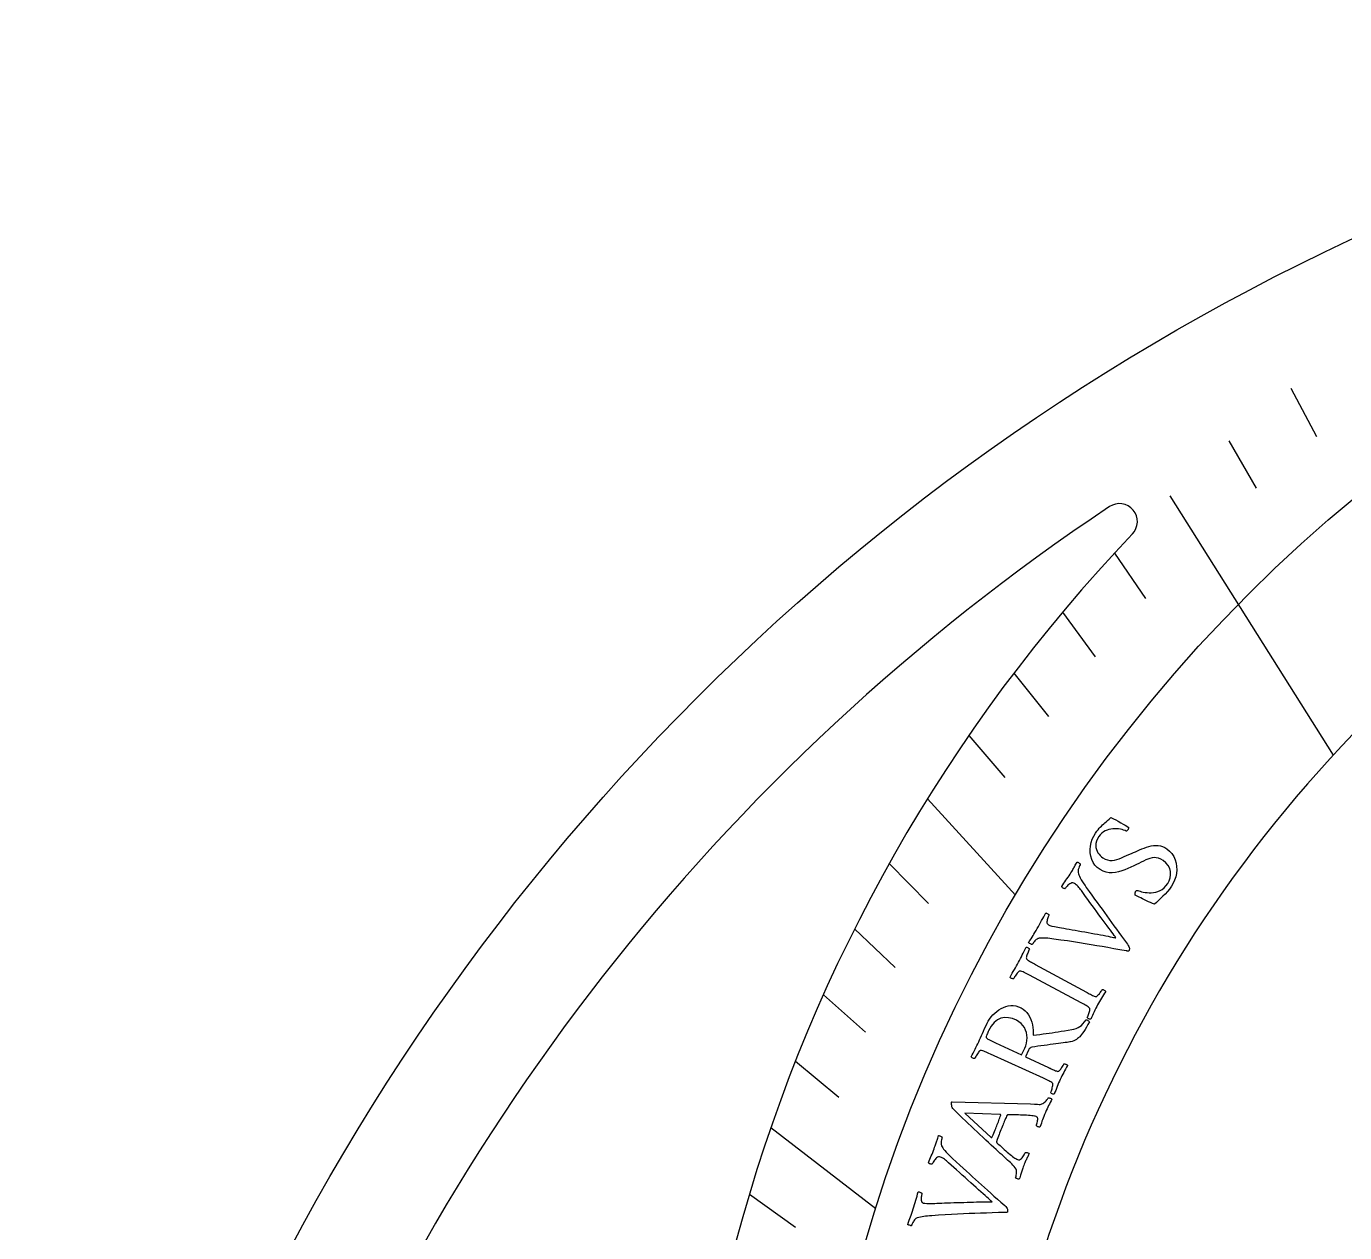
# Model space of a CAD drawing. Header units: millimetres. Extents: x -31.9 to 31.9, y -31.9 to 31.9.
# Drawn here: x -31.9 to -13.54, y 15.1 to 31.9 of the extents above; entities that cross this region are included whole.
import ezdxf

# ---------------------------------------------------------------- set-up
doc = ezdxf.new("R2010")
doc.units = ezdxf.units.MM
for name, color, linetype in [('CUT_INNER', 6, 'Continuous'), ('CUT_OUTER', 1, 'Continuous'), ('ENGRAVE', 7, 'Continuous'), ('ENGRAVE_FINE', 8, 'Continuous'), ('TEXT', 5, 'Continuous')]:
    doc.layers.add(name, color=color, linetype=linetype)

msp = doc.modelspace()

# ---------------------------------------------------------------- linework, layer by layer
at = {"layer": 'CUT_INNER'}
for centre, radius, start, end in [((-0.0001, 9.1157), 18.6372, 92.76605, 185.19405), ((-0.0001, 0), 30.3049, 123.70776, 268.30801), ((-16.6798, 25.0017), 0.25, 316.28629, 123.57422), ((-0.0001, 9.1157), 22.7843, 136.39718, 247.61354)]:
    msp.add_arc(centre, radius, start, end, dxfattribs=at)
at = {"layer": 'CUT_OUTER'}
msp.add_circle((0, -0.0001), 31.9, dxfattribs=at)
at = {"layer": 'ENGRAVE'}
for points in [[(-15.9761, 25.3603), (-13.7015, 21.7497)], [(-19.3539, 21.1387), (-18.1283, 19.8001)], [(-21.5339, 16.56), (-20.0713, 15.4352)]]:
    msp.add_lwpolyline(points, dxfattribs=at)
msp.add_circle((0, 9.1156), 21.0426, dxfattribs=at)
at = {"layer": 'ENGRAVE_FINE'}
for points in [[(-14.2937, 26.8587), (-13.9364, 26.1874)], [(-15.1577, 26.1265), (-14.7751, 25.467)], [(-16.7478, 24.5636), (-16.3158, 23.93)], [(-17.4719, 23.7396), (-17.0159, 23.1202)], [(-18.1477, 22.892), (-17.6684, 22.2874)], [(-18.7751, 22.0239), (-18.273, 21.435)], [(-19.8844, 20.2394), (-19.3386, 19.6839)], [(-20.367, 19.3291), (-19.8003, 18.7913)], [(-20.8022, 18.4106), (-20.2153, 17.8912)], [(-21.1909, 17.4867), (-20.5845, 16.9864)], [(-21.8324, 15.6327), (-21.1893, 15.1722)]]:
    msp.add_lwpolyline(points, dxfattribs=at)
at = {"layer": 'TEXT'}
for points in [[(-17.0108, 20.6628), (-16.9934, 20.6877), (-16.9767, 20.7098), (-16.9609, 20.7292), (-16.9458, 20.7459), (-16.9308, 20.7612), (-16.9151, 20.7763), (-16.8988, 20.7912), (-16.8819, 20.806), (-16.8636, 20.8216), (-16.8433, 20.8392), (-16.8212, 20.8586), (-16.797, 20.8799), (-16.7631, 20.8632), (-16.729, 20.8455), (-16.6948, 20.827), (-16.6604, 20.8077), (-16.6282, 20.789), (-16.6005, 20.7727), (-16.5773, 20.7588), (-16.5585, 20.7472), (-16.5548, 20.7444), (-16.5529, 20.7402), (-16.5528, 20.7345), (-16.5546, 20.7272), (-16.5572, 20.7197), (-16.5599, 20.7132), (-16.5627, 20.7076), (-16.5656, 20.703), (-16.5698, 20.6979), (-16.5744, 20.6939), (-16.5793, 20.691), (-16.5846, 20.6894), (-16.6014, 20.6974), (-16.6205, 20.7046), (-16.6419, 20.7109), (-16.6658, 20.7165), (-16.6911, 20.7207), (-16.7171, 20.723), (-16.7439, 20.7234), (-16.7713, 20.722), (-16.7988, 20.7184), (-16.8258, 20.7122), (-16.8524, 20.7035), (-16.8784, 20.6922), (-16.9032, 20.678), (-16.9259, 20.6603), (-16.9467, 20.6393), (-16.9654, 20.6148), (-16.9853, 20.5817), (-16.9993, 20.5498), (-17.0074, 20.5192), (-17.0095, 20.4899), (-17.007, 20.4621), (-17.0009, 20.4359), (-16.9914, 20.4115), (-16.9784, 20.3887), (-16.963, 20.3679), (-16.9465, 20.3493), (-16.9287, 20.333), (-16.9098, 20.3189), (-16.8779, 20.3009), (-16.8459, 20.2889), (-16.8136, 20.283), (-16.7812, 20.283), (-16.7485, 20.2876), (-16.7156, 20.2952), (-16.6823, 20.3058), (-16.6487, 20.3194), (-16.6148, 20.3345), (-16.5807, 20.3495), (-16.5462, 20.3644), (-16.5115, 20.3792), (-16.4853, 20.3909), (-16.4578, 20.4032), (-16.429, 20.416), (-16.3989, 20.4294), (-16.3678, 20.4425), (-16.3363, 20.4546), (-16.3042, 20.4657), (-16.2716, 20.4758), (-16.2388, 20.4838), (-16.2061, 20.4888), (-16.1735, 20.4909), (-16.1411, 20.49), (-16.1092, 20.4853), (-16.0782, 20.4762), (-16.0482, 20.4626), (-16.019, 20.4445), (-15.9801, 20.4125), (-15.9477, 20.3765), (-15.922, 20.3365), (-15.9027, 20.2924), (-15.8897, 20.246), (-15.8825, 20.1988), (-15.8811, 20.1508), (-15.8855, 20.102), (-15.8954, 20.0538), (-15.9104, 20.0077), (-15.9305, 19.9635), (-15.9559, 19.9213), (-15.983, 19.8835), (-16.0118, 19.8478), (-16.0424, 19.8143), (-16.0746, 19.7828), (-16.1066, 19.7531), (-16.1365, 19.7246), (-16.1642, 19.6974), (-16.1899, 19.6715), (-16.2171, 19.6825), (-16.2449, 19.6944), (-16.2734, 19.7071), (-16.3024, 19.7206), (-16.3309, 19.7342), (-16.3574, 19.7471), (-16.3821, 19.7594), (-16.4048, 19.771), (-16.4245, 19.7812), (-16.44, 19.7895), (-16.4512, 19.7957), (-16.4583, 19.7999), (-16.4595, 19.8067), (-16.4601, 19.8136), (-16.4603, 19.8206), (-16.46, 19.8277), (-16.459, 19.8347), (-16.4572, 19.8414), (-16.4546, 19.8477), (-16.4513, 19.8536), (-16.446, 19.8596), (-16.4399, 19.863), (-16.4328, 19.8638), (-16.4248, 19.8619), (-16.4103, 19.8568), (-16.3927, 19.8517), (-16.3722, 19.8464), (-16.3486, 19.8411), (-16.3228, 19.8365), (-16.2955, 19.8334), (-16.2667, 19.832), (-16.2363, 19.8322), (-16.2054, 19.8348), (-16.1748, 19.8407), (-16.1444, 19.8499), (-16.1143, 19.8624), (-16.0852, 19.8791), (-16.0576, 19.9011), (-16.0316, 19.9282), (-16.0071, 19.9606), (-15.9857, 19.999), (-15.9722, 20.0392), (-15.9666, 20.0814), (-15.9688, 20.1257), (-15.9799, 20.1692), (-16.0009, 20.2094), (-16.0317, 20.2463), (-16.0724, 20.2798), (-16.1048, 20.2995), (-16.1361, 20.313), (-16.1664, 20.3203), (-16.1957, 20.3213), (-16.2247, 20.3177), (-16.254, 20.3109), (-16.2836, 20.3011), (-16.3135, 20.2881), (-16.3441, 20.2732), (-16.3757, 20.2576), (-16.4083, 20.2413), (-16.4419, 20.2243), (-16.4808, 20.2061), (-16.5209, 20.1879), (-16.5622, 20.1696), (-16.6048, 20.1514), (-16.6482, 20.135), (-16.6917, 20.1223), (-16.7355, 20.1134), (-16.7795, 20.1083), (-16.8232, 20.1087), (-16.8659, 20.1164), (-16.9075, 20.1314), (-16.9481, 20.1538), (-16.9874, 20.1836), (-17.0201, 20.2173), (-17.0463, 20.2551), (-17.0658, 20.297), (-17.079, 20.3415), (-17.0862, 20.3873), (-17.0874, 20.4343), (-17.0826, 20.4824), (-17.0723, 20.5302), (-17.0569, 20.5763), (-17.0364, 20.6205), (-17.0108, 20.6628)], [(-17.8232, 19.3331), (-17.8072, 19.3613), (-17.7918, 19.3892), (-17.7768, 19.4168), (-17.7624, 19.4442), (-17.7483, 19.4712), (-17.7341, 19.498), (-17.72, 19.5245), (-17.7058, 19.5506), (-17.7007, 19.5497), (-17.6945, 19.5472), (-17.6869, 19.5433), (-17.6781, 19.5379), (-17.67, 19.5321), (-17.6644, 19.5271), (-17.6613, 19.5229), (-17.6607, 19.5194), (-17.6632, 19.5145), (-17.6665, 19.5071), (-17.6706, 19.4971), (-17.6756, 19.4844), (-17.6804, 19.4703), (-17.6842, 19.4561), (-17.687, 19.4417), (-17.6887, 19.4272), (-17.6882, 19.4135), (-17.6845, 19.4018), (-17.6776, 19.392), (-17.6674, 19.3842), (-17.6491, 19.3762), (-17.6214, 19.368), (-17.5842, 19.3596), (-17.5376, 19.3508), (-17.5131, 19.3466), (-17.4849, 19.3419), (-17.4529, 19.3365), (-17.4171, 19.3304), (-17.3786, 19.3239), (-17.3382, 19.3169), (-17.2959, 19.3094), (-17.2517, 19.3015), (-17.2066, 19.2934), (-17.1614, 19.2853), (-17.1162, 19.2773), (-17.071, 19.2693), (-17.0266, 19.2614), (-16.9842, 19.2537), (-16.9436, 19.2462), (-16.9049, 19.2389), (-16.8688, 19.232), (-16.8362, 19.2256), (-16.8071, 19.2199), (-16.7814, 19.2149), (-16.7602, 19.2107), (-16.7444, 19.2077), (-16.7341, 19.2058), (-16.7292, 19.205), (-16.7334, 19.211), (-16.7411, 19.2218), (-16.7523, 19.2372), (-16.7672, 19.2574), (-16.7849, 19.2815), (-16.805, 19.3086), (-16.8273, 19.3387), (-16.852, 19.3718), (-16.8784, 19.4074), (-16.9062, 19.4448), (-16.9351, 19.4841), (-16.9654, 19.5253), (-16.9963, 19.5676), (-17.0275, 19.6103), (-17.0588, 19.6534), (-17.0902, 19.6969), (-17.1213, 19.7399), (-17.1514, 19.7817), (-17.1805, 19.8222), (-17.2087, 19.8615), (-17.2194, 19.8762), (-17.2307, 19.8908), (-17.2428, 19.9051), (-17.2555, 19.9194), (-17.2682, 19.9326), (-17.2804, 19.9439), (-17.292, 19.9535), (-17.3031, 19.9611), (-17.3164, 19.9675), (-17.3299, 19.9698), (-17.3435, 19.9683), (-17.3574, 19.9627), (-17.3709, 19.9547), (-17.3836, 19.9456), (-17.3956, 19.9353), (-17.4068, 19.924), (-17.4167, 19.913), (-17.4246, 19.9036), (-17.4307, 19.8959), (-17.4349, 19.8899), (-17.4394, 19.8885), (-17.4453, 19.8892), (-17.4527, 19.8919), (-17.4616, 19.8968), (-17.4701, 19.9026), (-17.4765, 19.9084), (-17.4808, 19.9141), (-17.483, 19.9196), (-17.4678, 19.9422), (-17.4529, 19.9641), (-17.4383, 19.9852), (-17.4239, 20.0055), (-17.4096, 20.026), (-17.3952, 20.0472), (-17.3807, 20.0693), (-17.366, 20.0922), (-17.3541, 20.111), (-17.3437, 20.1279), (-17.3346, 20.1427), (-17.3269, 20.1556), (-17.32, 20.1675), (-17.3132, 20.1793), (-17.3066, 20.1911), (-17.3002, 20.2028), (-17.2935, 20.2151), (-17.2859, 20.2288), (-17.2774, 20.2437), (-17.2682, 20.2599), (-17.2631, 20.2586), (-17.2569, 20.2557), (-17.2495, 20.251), (-17.2408, 20.2446), (-17.2328, 20.2381), (-17.2274, 20.233), (-17.2246, 20.2292), (-17.2244, 20.2268), (-17.2283, 20.2197), (-17.2332, 20.2086), (-17.2393, 20.1935), (-17.2465, 20.1744), (-17.2526, 20.1536), (-17.2554, 20.1333), (-17.255, 20.1135), (-17.2513, 20.0942), (-17.2463, 20.0793), (-17.2377, 20.0606), (-17.2257, 20.038), (-17.2101, 20.0116), (-17.1928, 19.9838), (-17.1755, 19.9571), (-17.1582, 19.9315), (-17.141, 19.907), (-17.1008, 19.8504), (-17.0623, 19.7963), (-17.0253, 19.7447), (-16.9899, 19.6956), (-16.9556, 19.6481), (-16.9219, 19.6014), (-16.8889, 19.5555), (-16.8564, 19.5104), (-16.8239, 19.4654), (-16.7907, 19.4196), (-16.7568, 19.3731), (-16.7222, 19.3258), (-16.6862, 19.2769), (-16.6485, 19.2253), (-16.6088, 19.171), (-16.5673, 19.1141), (-16.5568, 19.0985), (-16.5489, 19.0842), (-16.5437, 19.071), (-16.5412, 19.0591), (-16.5408, 19.0482), (-16.5419, 19.038), (-16.5445, 19.0286), (-16.5487, 19.02), (-16.5508, 19.018), (-16.5541, 19.0171), (-16.5587, 19.0172), (-16.5645, 19.0183), (-16.5706, 19.0197), (-16.5759, 19.0206), (-16.5805, 19.0211), (-16.5844, 19.0212), (-16.6721, 19.0372), (-16.757, 19.0524), (-16.839, 19.067), (-16.9181, 19.0808), (-16.9961, 19.0942), (-17.0749, 19.1075), (-17.1543, 19.1207), (-17.2345, 19.1338), (-17.3173, 19.1468), (-17.4044, 19.16), (-17.496, 19.1733), (-17.5919, 19.1866), (-17.6214, 19.1907), (-17.6495, 19.1942), (-17.6762, 19.197), (-17.7017, 19.1992), (-17.7262, 19.2006), (-17.7502, 19.2009), (-17.7737, 19.2001), (-17.7966, 19.1983), (-17.8061, 19.1966), (-17.8159, 19.1929), (-17.8261, 19.187), (-17.8367, 19.1789), (-17.8471, 19.1697), (-17.8568, 19.1601), (-17.8658, 19.1504), (-17.8741, 19.1404), (-17.8814, 19.1308), (-17.8875, 19.1225), (-17.8923, 19.1153), (-17.8959, 19.1094), (-17.8978, 19.1094), (-17.9024, 19.1113), (-17.9098, 19.1149), (-17.9199, 19.1205), (-17.93, 19.1262), (-17.9374, 19.1308), (-17.9419, 19.134), (-17.9437, 19.136), (-17.9265, 19.1646), (-17.9107, 19.1904), (-17.8961, 19.2137), (-17.8828, 19.2342), (-17.8697, 19.2549), (-17.8554, 19.2782), (-17.8399, 19.3043), (-17.8232, 19.3331)], [(-18.0842, 18.8637), (-18.0704, 18.8897), (-18.057, 18.9155), (-18.0441, 18.9411), (-18.0317, 18.9665), (-18.0193, 18.9921), (-18.0065, 19.0182), (-17.9932, 19.0447), (-17.9794, 19.0718), (-17.9736, 19.0726), (-17.9672, 19.0717), (-17.9599, 19.0691), (-17.952, 19.0648), (-17.9445, 19.0597), (-17.9386, 19.0547), (-17.9343, 19.0499), (-17.9315, 19.0453), (-17.935, 19.0387), (-17.9393, 19.0298), (-17.9445, 19.0184), (-17.9506, 19.0046), (-17.9569, 18.9898), (-17.9627, 18.9752), (-17.9678, 18.9609), (-17.9723, 18.9468), (-17.9756, 18.9341), (-17.9767, 18.9237), (-17.9756, 18.9156), (-17.9725, 18.9098), (-17.9646, 18.9024), (-17.9551, 18.8948), (-17.944, 18.8871), (-17.9313, 18.8793), (-17.9175, 18.8713), (-17.9029, 18.863), (-17.8877, 18.8545), (-17.8718, 18.8457), (-17.8692, 18.8443), (-17.8666, 18.8429), (-17.864, 18.8415), (-17.8615, 18.8401), (-17.8589, 18.8387), (-17.8563, 18.8373), (-17.8537, 18.8359), (-17.8512, 18.8345), (-17.1357, 18.445), (-17.1332, 18.4436), (-17.1306, 18.4422), (-17.128, 18.4408), (-17.1254, 18.4394), (-17.1229, 18.438), (-17.1203, 18.4366), (-17.1177, 18.4352), (-17.1152, 18.4338), (-17.0992, 18.4252), (-17.0839, 18.4171), (-17.0694, 18.4095), (-17.0555, 18.4024), (-17.0424, 18.3962), (-17.0302, 18.3911), (-17.0189, 18.3872), (-17.0085, 18.3845), (-17.0027, 18.3852), (-16.9958, 18.3885), (-16.9876, 18.3945), (-16.9783, 18.4031), (-16.9686, 18.4134), (-16.9592, 18.4244), (-16.95, 18.4361), (-16.9412, 18.4485), (-16.9332, 18.4603), (-16.9267, 18.4702), (-16.9217, 18.4781), (-16.9182, 18.4841), (-16.9128, 18.4841), (-16.9065, 18.4829), (-16.8993, 18.4804), (-16.891, 18.4767), (-16.8831, 18.4723), (-16.877, 18.4676), (-16.8728, 18.4627), (-16.8703, 18.4576), (-16.8857, 18.4336), (-16.9007, 18.4101), (-16.9153, 18.387), (-16.9294, 18.3643), (-16.9433, 18.3416), (-16.9569, 18.3184), (-16.9704, 18.2947), (-16.9837, 18.2705), (-16.9963, 18.2467), (-17.0087, 18.2224), (-17.0208, 18.1978), (-17.0327, 18.1728), (-17.0444, 18.1474), (-17.0561, 18.1217), (-17.0678, 18.0958), (-17.0794, 18.0695), (-17.0851, 18.0688), (-17.0915, 18.0696), (-17.0988, 18.0721), (-17.1068, 18.0763), (-17.1144, 18.0812), (-17.1205, 18.0859), (-17.125, 18.0905), (-17.1279, 18.0949), (-17.1248, 18.1012), (-17.1209, 18.1097), (-17.1163, 18.1206), (-17.1108, 18.1337), (-17.1053, 18.148), (-17.1004, 18.1622), (-17.0963, 18.1764), (-17.0929, 18.1906), (-17.0907, 18.2034), (-17.0902, 18.2134), (-17.0914, 18.2207), (-17.0944, 18.2252), (-17.1039, 18.2341), (-17.1153, 18.2431), (-17.1285, 18.2522), (-17.1437, 18.2613), (-17.1602, 18.2706), (-17.1774, 18.2801), (-17.1953, 18.2899), (-17.214, 18.2999), (-17.9326, 18.6833), (-17.9514, 18.6933), (-17.9696, 18.7028), (-17.9874, 18.7119), (-18.0046, 18.7206), (-18.0211, 18.7283), (-18.0363, 18.7343), (-18.0504, 18.7387), (-18.0632, 18.7415), (-18.0694, 18.7417), (-18.0765, 18.7385), (-18.0845, 18.7319), (-18.0936, 18.7219), (-18.103, 18.71), (-18.1123, 18.6975), (-18.1214, 18.6846), (-18.1304, 18.6711), (-18.1385, 18.6584), (-18.1451, 18.6478), (-18.1502, 18.6392), (-18.1538, 18.6328), (-18.1592, 18.6325), (-18.1656, 18.6335), (-18.173, 18.6357), (-18.1814, 18.6392), (-18.1893, 18.6434), (-18.1955, 18.648), (-18.1998, 18.6529), (-18.2023, 18.6582), (-18.1872, 18.6847), (-18.172, 18.7109), (-18.1569, 18.7369), (-18.1417, 18.7625), (-18.1267, 18.7879), (-18.1121, 18.8132), (-18.0979, 18.8385), (-18.0842, 18.8637)], [(-18.5214, 18.0139), (-18.5055, 18.044), (-18.4868, 18.0732), (-18.4655, 18.1017), (-18.4415, 18.1295), (-18.4154, 18.1556), (-18.3877, 18.1794), (-18.3583, 18.2008), (-18.3274, 18.2197), (-18.2952, 18.2355), (-18.262, 18.2475), (-18.2278, 18.2557), (-18.1926, 18.2601), (-18.1568, 18.2599), (-18.1208, 18.2545), (-18.0845, 18.2438), (-18.048, 18.2279), (-18.0188, 18.2104), (-17.9923, 18.1888), (-17.9683, 18.1631), (-17.947, 18.1333), (-17.9284, 18.1006), (-17.9127, 18.0665), (-17.8999, 18.0308), (-17.8901, 17.9936), (-17.8833, 17.9561), (-17.8798, 17.9197), (-17.8795, 17.8842), (-17.8825, 17.8497), (-17.8344, 17.8544), (-17.788, 17.8594), (-17.7434, 17.8646), (-17.7006, 17.87), (-17.6586, 17.8757), (-17.6165, 17.8819), (-17.5743, 17.8884), (-17.532, 17.8953), (-17.4885, 17.9026), (-17.4427, 17.9103), (-17.3947, 17.9184), (-17.3444, 17.9268), (-17.3121, 17.9336), (-17.2825, 17.9427), (-17.2556, 17.954), (-17.2314, 17.9676), (-17.2088, 17.9846), (-17.1868, 18.0061), (-17.1655, 18.0321), (-17.1448, 18.0626), (-17.1391, 18.0631), (-17.1326, 18.0616), (-17.1253, 18.0581), (-17.1171, 18.0524), (-17.1093, 18.0464), (-17.1035, 18.0415), (-17.0994, 18.0379), (-17.0972, 18.0356), (-17.1183, 17.9959), (-17.1383, 17.96), (-17.1572, 17.928), (-17.175, 17.8999), (-17.1914, 17.8756), (-17.2062, 17.8553), (-17.2195, 17.8388), (-17.2311, 17.8262), (-17.2398, 17.8188), (-17.2504, 17.8101), (-17.2628, 17.8003), (-17.2771, 17.7892), (-17.2937, 17.7783), (-17.3131, 17.769), (-17.3354, 17.7615), (-17.3605, 17.7556), (-17.3722, 17.7536), (-17.3883, 17.7511), (-17.4088, 17.748), (-17.4336, 17.7444), (-17.462, 17.7404), (-17.4933, 17.7361), (-17.5274, 17.7315), (-17.5643, 17.7267), (-17.6033, 17.7215), (-17.6437, 17.7162), (-17.6853, 17.7105), (-17.7283, 17.7046), (-17.7717, 17.6986), (-17.8145, 17.6928), (-17.8568, 17.6873), (-17.8986, 17.6819), (-17.912, 17.6776), (-17.9242, 17.669), (-17.9353, 17.656), (-17.9452, 17.6385), (-17.9882, 17.5475), (-17.6663, 17.3966), (-17.6636, 17.3953), (-17.661, 17.3941), (-17.6583, 17.3928), (-17.6557, 17.3916), (-17.653, 17.3903), (-17.6503, 17.3891), (-17.6477, 17.3879), (-17.645, 17.3866), (-17.6286, 17.379), (-17.6129, 17.3718), (-17.5979, 17.3651), (-17.5836, 17.3589), (-17.5702, 17.3535), (-17.5577, 17.3491), (-17.5462, 17.3459), (-17.5356, 17.3438), (-17.5299, 17.3449), (-17.5232, 17.3486), (-17.5154, 17.3551), (-17.5066, 17.3642), (-17.4975, 17.3751), (-17.4888, 17.3866), (-17.4803, 17.3989), (-17.4723, 17.4118), (-17.465, 17.424), (-17.4591, 17.4343), (-17.4546, 17.4425), (-17.4514, 17.4487), (-17.4461, 17.449), (-17.4398, 17.4482), (-17.4323, 17.4462), (-17.4239, 17.443), (-17.4157, 17.439), (-17.4094, 17.4347), (-17.4048, 17.4301), (-17.4021, 17.4251), (-17.416, 17.4003), (-17.4296, 17.3759), (-17.4427, 17.3519), (-17.4555, 17.3285), (-17.4679, 17.305), (-17.4801, 17.281), (-17.4922, 17.2565), (-17.504, 17.2315), (-17.5151, 17.207), (-17.526, 17.182), (-17.5366, 17.1567), (-17.547, 17.131), (-17.5572, 17.105), (-17.5673, 17.0787), (-17.5774, 17.0521), (-17.5875, 17.0252), (-17.593, 17.0241), (-17.5995, 17.0246), (-17.6069, 17.0266), (-17.6152, 17.0303), (-17.6231, 17.0347), (-17.6294, 17.039), (-17.6342, 17.0434), (-17.6373, 17.0476), (-17.6347, 17.054), (-17.6313, 17.0628), (-17.6273, 17.0739), (-17.6226, 17.0874), (-17.618, 17.1019), (-17.614, 17.1164), (-17.6107, 17.1309), (-17.6082, 17.1452), (-17.6067, 17.1581), (-17.6068, 17.1681), (-17.6085, 17.1753), (-17.6118, 17.1796), (-17.6218, 17.188), (-17.6337, 17.1963), (-17.6475, 17.2046), (-17.6632, 17.2128), (-17.6802, 17.221), (-17.698, 17.2295), (-17.7164, 17.2382), (-17.7356, 17.247), (-18.4769, 17.5847), (-18.4962, 17.5934), (-18.515, 17.6018), (-18.5332, 17.6099), (-18.551, 17.6175), (-18.5679, 17.6242), (-18.5835, 17.6293), (-18.5978, 17.6329), (-18.6108, 17.6348), (-18.6169, 17.6346), (-18.6238, 17.631), (-18.6315, 17.6239), (-18.6399, 17.6134), (-18.6485, 17.601), (-18.657, 17.5882), (-18.6652, 17.575), (-18.6731, 17.5615), (-18.6803, 17.5487), (-18.6861, 17.538), (-18.6906, 17.5293), (-18.6938, 17.5227), (-18.6992, 17.5221), (-18.7056, 17.5227), (-18.7131, 17.5245), (-18.7217, 17.5274), (-18.7299, 17.5312), (-18.7363, 17.5354), (-18.7409, 17.5401), (-18.7437, 17.5452), (-18.7302, 17.5725), (-18.7168, 17.5994), (-18.7034, 17.6259), (-18.6899, 17.652), (-18.6767, 17.6778), (-18.6638, 17.7037), (-18.6512, 17.7296), (-18.639, 17.7556), (-18.6264, 17.783), (-18.6135, 17.8115), (-18.6003, 17.8412), (-18.5868, 17.872), (-18.5724, 17.9044), (-18.5568, 17.9389), (-18.5398, 17.9754), (-18.5214, 18.0139)], [(-18.1139, 18.0565), (-18.1694, 18.079), (-18.2237, 18.0913), (-18.2768, 18.0931), (-18.3287, 18.0845), (-18.3782, 18.0631), (-18.4237, 18.0265), (-18.4653, 17.9748), (-18.5028, 17.9079), (-18.5072, 17.8985), (-18.5123, 17.8867), (-18.5183, 17.8727), (-18.525, 17.8564), (-18.5307, 17.8405), (-18.5333, 17.8274), (-18.5329, 17.8173), (-18.5295, 17.8102), (-18.5217, 17.8025), (-18.5108, 17.7944), (-18.4967, 17.7857), (-18.4794, 17.7766), (-18.4606, 17.7673), (-18.4415, 17.758), (-18.4223, 17.7488), (-18.4029, 17.7396), (-18.0412, 17.5723), (-17.9973, 17.6655), (-17.9832, 17.7), (-17.9733, 17.7355), (-17.9676, 17.7721), (-17.966, 17.8098), (-17.9686, 17.8474), (-17.9757, 17.8838), (-17.987, 17.9189), (-18.0028, 17.9528), (-18.0232, 17.9842), (-18.0485, 18.012), (-18.0788, 18.0361), (-18.1139, 18.0565)], [(-18.2558, 16.1265), (-18.2582, 16.1286), (-18.2653, 16.1351), (-18.2772, 16.1458), (-18.2938, 16.1609), (-18.3145, 16.1797), (-18.3386, 16.2015), (-18.3661, 16.2263), (-18.397, 16.2542), (-18.4304, 16.2847), (-18.4656, 16.317), (-18.5025, 16.3514), (-18.541, 16.3876), (-18.5807, 16.4251), (-18.621, 16.4631), (-18.6619, 16.5015), (-18.7033, 16.5404), (-18.7446, 16.5793), (-18.7849, 16.6174), (-18.8243, 16.6549), (-18.8627, 16.6918), (-18.8995, 16.7272), (-18.934, 16.7606), (-18.9661, 16.7918), (-18.9959, 16.821), (-19.0014, 16.8289), (-19.0064, 16.8393), (-19.011, 16.8521), (-19.0151, 16.8673), (-19.0181, 16.8825), (-19.0195, 16.8953), (-19.0192, 16.9056), (-19.0173, 16.9135), (-19.0165, 16.9151), (-19.0158, 16.9164), (-19.0151, 16.9173), (-19.0145, 16.9178), (-19.0137, 16.9183), (-19.0126, 16.919), (-19.0114, 16.9201), (-19.0098, 16.9214), (-17.9163, 16.89), (-17.8626, 16.8874), (-17.8223, 16.8855), (-17.7956, 16.8845), (-17.7823, 16.8844), (-17.7704, 16.8857), (-17.7583, 16.8894), (-17.7459, 16.8955), (-17.7333, 16.9039), (-17.721, 16.9138), (-17.7097, 16.9241), (-17.6995, 16.9348), (-17.6902, 16.9459), (-17.6823, 16.9563), (-17.6763, 16.9647), (-17.672, 16.9712), (-17.6695, 16.9757), (-17.6631, 16.9764), (-17.656, 16.9754), (-17.6481, 16.9728), (-17.6395, 16.9686), (-17.6315, 16.964), (-17.6254, 16.9602), (-17.6211, 16.9573), (-17.6188, 16.9552), (-17.6315, 16.9312), (-17.6435, 16.9085), (-17.6548, 16.887), (-17.6653, 16.8668), (-17.6758, 16.8461), (-17.6867, 16.8233), (-17.6982, 16.7983), (-17.7101, 16.7712), (-17.7223, 16.7425), (-17.733, 16.7161), (-17.7423, 16.6921), (-17.7501, 16.6705), (-17.7577, 16.6488), (-17.7662, 16.6245), (-17.7756, 16.5976), (-17.786, 16.5681), (-17.7915, 16.5668), (-17.798, 16.5671), (-17.8054, 16.569), (-17.8138, 16.5725), (-17.8218, 16.5768), (-17.8281, 16.5813), (-17.8327, 16.586), (-17.8357, 16.591), (-17.8323, 16.6002), (-17.8287, 16.612), (-17.825, 16.6264), (-17.8211, 16.6433), (-17.818, 16.6602), (-17.8165, 16.6747), (-17.8168, 16.6869), (-17.8187, 16.6966), (-17.8216, 16.7015), (-17.8263, 16.7061), (-17.8327, 16.7104), (-17.8408, 16.7144), (-17.8506, 16.7177), (-17.8638, 16.7207), (-17.8805, 16.7236), (-17.9005, 16.7261), (-17.9231, 16.7284), (-17.9473, 16.7305), (-17.973, 16.7322), (-18.0003, 16.7337), (-18.0282, 16.7349), (-18.0557, 16.736), (-18.083, 16.7369), (-18.1099, 16.7377), (-18.1355, 16.7383), (-18.1587, 16.7388), (-18.1795, 16.7393), (-18.198, 16.7397), (-18.2132, 16.74), (-18.224, 16.7402), (-18.2305, 16.7403), (-18.2327, 16.7403), (-18.233, 16.7402), (-18.234, 16.7398), (-18.2356, 16.7392), (-18.2378, 16.7382), (-18.2401, 16.7371), (-18.242, 16.7357), (-18.2435, 16.7342), (-18.2444, 16.7325), (-18.2512, 16.7184), (-18.2585, 16.7027), (-18.2661, 16.6852), (-18.2741, 16.6661), (-18.2822, 16.6464), (-18.29, 16.6275), (-18.2976, 16.6092), (-18.3048, 16.5916), (-18.3066, 16.587), (-18.3085, 16.5825), (-18.3103, 16.5779), (-18.3122, 16.5734), (-18.314, 16.5689), (-18.3157, 16.5647), (-18.3173, 16.5607), (-18.3188, 16.557), (-18.3294, 16.5307), (-18.3391, 16.5063), (-18.3477, 16.484), (-18.3554, 16.4637), (-18.363, 16.4429), (-18.3713, 16.4192), (-18.3803, 16.3927), (-18.3901, 16.3632), (-18.3903, 16.3621), (-18.3903, 16.3607), (-18.39, 16.3589), (-18.3895, 16.3567), (-18.3889, 16.3546), (-18.3885, 16.3531), (-18.3883, 16.3522), (-18.3882, 16.3519), (-18.3863, 16.3502), (-18.3805, 16.3449), (-18.3708, 16.3362), (-18.3572, 16.324), (-18.341, 16.3093), (-18.3233, 16.2933), (-18.3042, 16.276), (-18.2837, 16.2573), (-18.2626, 16.2385), (-18.2422, 16.2205), (-18.2223, 16.2035), (-18.203, 16.1873), (-18.184, 16.1714), (-18.1663, 16.1577), (-18.1498, 16.1462), (-18.1346, 16.1368), (-18.1206, 16.1292), (-18.1081, 16.1227), (-18.0969, 16.1174), (-18.0871, 16.1133), (-18.0769, 16.1114), (-18.0664, 16.1133), (-18.0556, 16.1191), (-18.0444, 16.1288), (-18.0336, 16.1407), (-18.0237, 16.1532), (-18.0147, 16.1663), (-18.0066, 16.1801), (-17.9997, 16.1928), (-17.9945, 16.2029), (-17.9907, 16.2104), (-17.9885, 16.2153), (-17.9851, 16.2159), (-17.9798, 16.2155), (-17.9727, 16.2141), (-17.9637, 16.2117), (-17.9546, 16.2087), (-17.9469, 16.2056), (-17.9408, 16.2023), (-17.9362, 16.1988), (-17.9436, 16.1828), (-17.9504, 16.1681), (-17.9568, 16.1546), (-17.9627, 16.1423), (-17.9683, 16.1306), (-17.9739, 16.1189), (-17.9795, 16.1071), (-17.9851, 16.0954), (-17.9909, 16.0827), (-17.9973, 16.068), (-18.0041, 16.0513), (-18.0114, 16.0326), (-18.0186, 16.0137), (-18.0249, 15.9962), (-18.0303, 15.9802), (-18.0349, 15.9657), (-18.0391, 15.9519), (-18.0433, 15.9381), (-18.0475, 15.9243), (-18.0516, 15.9105), (-18.0561, 15.8958), (-18.0612, 15.8793), (-18.067, 15.861), (-18.0735, 15.8409), (-18.0769, 15.8403), (-18.082, 15.841), (-18.089, 15.8428), (-18.0977, 15.8458), (-18.1066, 15.8494), (-18.1141, 15.8529), (-18.1201, 15.8564), (-18.1247, 15.86), (-18.1217, 15.8697), (-18.1187, 15.8826), (-18.1156, 15.8987), (-18.1124, 15.918), (-18.1105, 15.9375), (-18.1111, 15.9542), (-18.1141, 15.9681), (-18.1196, 15.9793), (-18.1325, 15.9991), (-18.1469, 16.0182), (-18.1626, 16.0368), (-18.1797, 16.0548), (-18.1978, 16.0725), (-18.2165, 16.0904), (-18.2359, 16.1084), (-18.2558, 16.1265)], [(-18.8307, 16.7605), (-18.4653, 16.4226), (-18.4651, 16.4226), (-18.4643, 16.4225), (-18.4631, 16.4223), (-18.4613, 16.4221), (-18.4595, 16.422), (-18.4581, 16.4221), (-18.4572, 16.4226), (-18.4566, 16.4234), (-18.4485, 16.4413), (-18.4398, 16.461), (-18.4305, 16.4825), (-18.4206, 16.5057), (-18.411, 16.5286), (-18.4024, 16.5491), (-18.3948, 16.5673), (-18.3884, 16.5831), (-18.3801, 16.6036), (-18.3725, 16.6232), (-18.3656, 16.6419), (-18.3592, 16.6596), (-18.353, 16.6773), (-18.3465, 16.6957), (-18.3396, 16.7149), (-18.3323, 16.7349), (-18.3319, 16.7367), (-18.3322, 16.7384), (-18.3332, 16.7399), (-18.3349, 16.7414), (-18.3367, 16.7426), (-18.338, 16.7435), (-18.3388, 16.744), (-18.339, 16.7442)], [(-19.5504, 15.4278), (-19.5406, 15.4587), (-19.5313, 15.4892), (-19.5224, 15.5193), (-19.5139, 15.549), (-19.5057, 15.5784), (-19.4974, 15.6076), (-19.489, 15.6364), (-19.4805, 15.6649), (-19.4754, 15.665), (-19.4687, 15.6639), (-19.4606, 15.6616), (-19.4508, 15.6582), (-19.4417, 15.6542), (-19.4351, 15.6505), (-19.4312, 15.6469), (-19.43, 15.6436), (-19.4314, 15.6384), (-19.4331, 15.6304), (-19.4351, 15.6197), (-19.4373, 15.6063), (-19.4391, 15.5916), (-19.4399, 15.5769), (-19.4396, 15.5622), (-19.4383, 15.5477), (-19.435, 15.5344), (-19.429, 15.5237), (-19.4201, 15.5156), (-19.4085, 15.51), (-19.389, 15.506), (-19.3602, 15.5037), (-19.3221, 15.5031), (-19.2747, 15.5042), (-19.2499, 15.5051), (-19.2212, 15.5063), (-19.1888, 15.5077), (-19.1526, 15.5091), (-19.1135, 15.5107), (-19.0725, 15.5122), (-19.0296, 15.5136), (-18.9848, 15.515), (-18.9389, 15.5164), (-18.8931, 15.5179), (-18.8472, 15.5194), (-18.8013, 15.5209), (-18.7563, 15.5224), (-18.7131, 15.5236), (-18.6719, 15.5246), (-18.6325, 15.5255), (-18.5957, 15.5261), (-18.5626, 15.5267), (-18.5329, 15.5272), (-18.5067, 15.5275), (-18.4851, 15.5278), (-18.4691, 15.5281), (-18.4586, 15.5283), (-18.4536, 15.5286), (-18.4589, 15.5337), (-18.4687, 15.5426), (-18.4829, 15.5554), (-18.5016, 15.5721), (-18.5239, 15.592), (-18.5491, 15.6143), (-18.5773, 15.6391), (-18.6082, 15.6664), (-18.6414, 15.6958), (-18.6763, 15.7267), (-18.7128, 15.7591), (-18.7509, 15.7932), (-18.7899, 15.8282), (-18.8292, 15.8636), (-18.8687, 15.8992), (-18.9085, 15.9352), (-18.9478, 15.9709), (-18.9859, 16.0056), (-19.0228, 16.0392), (-19.0584, 16.0718), (-19.0719, 16.084), (-19.0861, 16.0959), (-19.1008, 16.1075), (-19.1162, 16.1188), (-19.1314, 16.129), (-19.1457, 16.1376), (-19.159, 16.1446), (-19.1714, 16.1498), (-19.1857, 16.1532), (-19.1994, 16.1528), (-19.2124, 16.1484), (-19.2248, 16.1401), (-19.2364, 16.1295), (-19.247, 16.1179), (-19.2566, 16.1054), (-19.2652, 16.092), (-19.2726, 16.0792), (-19.2784, 16.0684), (-19.2828, 16.0596), (-19.2856, 16.0528), (-19.2897, 16.0505), (-19.2957, 16.05), (-19.3035, 16.0511), (-19.3132, 16.0541), (-19.3227, 16.058), (-19.3302, 16.0623), (-19.3356, 16.067), (-19.3389, 16.072), (-19.3287, 16.0972), (-19.3186, 16.1217), (-19.3086, 16.1454), (-19.2988, 16.1683), (-19.289, 16.1912), (-19.2793, 16.2149), (-19.2697, 16.2395), (-19.26, 16.265), (-19.2523, 16.2859), (-19.2456, 16.3045), (-19.2398, 16.3209), (-19.2349, 16.3351), (-19.2306, 16.3482), (-19.2264, 16.3611), (-19.2224, 16.374), (-19.2186, 16.3868), (-19.2145, 16.4003), (-19.2099, 16.4152), (-19.2047, 16.4315), (-19.199, 16.4493), (-19.1938, 16.4491), (-19.1871, 16.4475), (-19.1789, 16.4445), (-19.1691, 16.4401), (-19.1599, 16.4353), (-19.1535, 16.4314), (-19.15, 16.4283), (-19.1493, 16.426), (-19.1516, 16.4182), (-19.1542, 16.4063), (-19.157, 16.3903), (-19.1601, 16.3701), (-19.1618, 16.3485), (-19.1603, 16.3281), (-19.1558, 16.3088), (-19.1483, 16.2907), (-19.1402, 16.2772), (-19.128, 16.2606), (-19.1115, 16.241), (-19.0908, 16.2184), (-19.0682, 16.1948), (-19.0457, 16.1722), (-19.0235, 16.1508), (-19.0016, 16.1304), (-18.9506, 16.0833), (-18.9017, 16.0383), (-18.8548, 15.9955), (-18.8101, 15.9547), (-18.7667, 15.9153), (-18.7241, 15.8766), (-18.6823, 15.8385), (-18.6412, 15.8012), (-18.6001, 15.7638), (-18.5582, 15.7259), (-18.5154, 15.6874), (-18.4717, 15.6483), (-18.4264, 15.6078), (-18.3788, 15.5651), (-18.3288, 15.5202), (-18.2764, 15.4732), (-18.2629, 15.4601), (-18.2522, 15.4477), (-18.2444, 15.4359), (-18.2395, 15.4248), (-18.2368, 15.4141), (-18.2358, 15.404), (-18.2364, 15.3942), (-18.2387, 15.3849), (-18.2404, 15.3826), (-18.2434, 15.381), (-18.2479, 15.3801), (-18.2538, 15.38), (-18.2601, 15.3801), (-18.2655, 15.3799), (-18.2701, 15.3795), (-18.2739, 15.3788), (-18.3631, 15.3763), (-18.4493, 15.3736), (-18.5325, 15.3709), (-18.6127, 15.368), (-18.6918, 15.365), (-18.7716, 15.3618), (-18.8521, 15.3582), (-18.9333, 15.3545), (-19.0169, 15.3502), (-19.1049, 15.345), (-19.1972, 15.3391), (-19.2939, 15.3322), (-19.3235, 15.3302), (-19.3517, 15.3278), (-19.3785, 15.325), (-19.4039, 15.3219), (-19.4281, 15.3182), (-19.4517, 15.3135), (-19.4745, 15.3079), (-19.4965, 15.3014), (-19.5055, 15.2978), (-19.5143, 15.2921), (-19.5231, 15.2842), (-19.5318, 15.2741), (-19.54, 15.2629), (-19.5476, 15.2516), (-19.5543, 15.2402), (-19.5604, 15.2287), (-19.5656, 15.2178), (-19.5698, 15.2084), (-19.573, 15.2004), (-19.5753, 15.1939), (-19.5772, 15.1935), (-19.5821, 15.1944), (-19.5901, 15.1964), (-19.6011, 15.1997), (-19.6122, 15.2033), (-19.6203, 15.2062), (-19.6254, 15.2085), (-19.6276, 15.2101), (-19.6167, 15.2415), (-19.6065, 15.2701), (-19.5971, 15.2959), (-19.5884, 15.3187), (-19.5797, 15.3417), (-19.5706, 15.3675), (-19.5608, 15.3962), (-19.5504, 15.4278)]]:
    msp.add_lwpolyline(points, close=True, dxfattribs=at)

doc.saveas('drawing.dxf')
